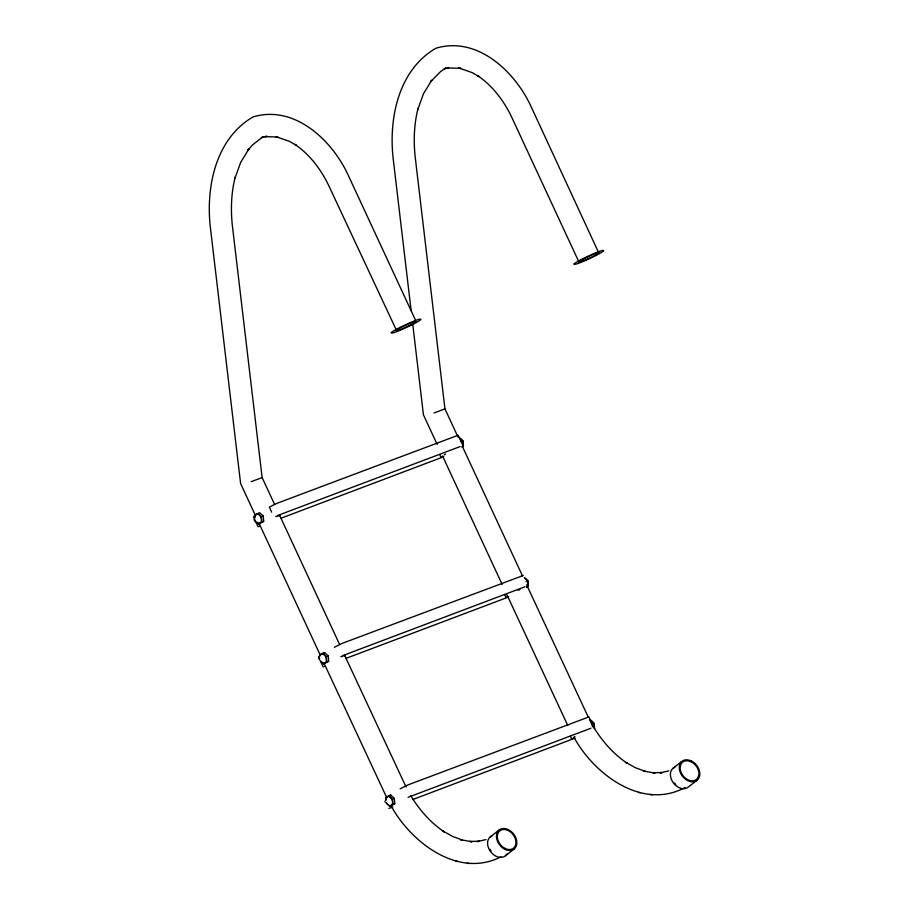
<?xml version="1.0" encoding="UTF-8"?>
<svg xmlns="http://www.w3.org/2000/svg" width="909" height="909" viewBox="0 0 909 909"><rect width="100%" height="100%" fill="white"/><g stroke="black" fill="none" stroke-linecap="round" stroke-linejoin="round"><path stroke-width="1.36" d="M318.809 658.764L319.059 656.548M280.12 515.028L279.052 516.176M396.085 330.774L396.21 330.444A11.181 0.954 -24.9 0 1 402.562 326.706L407.732 324.274A10.942 0.932 -24.9 0 1 415.504 321.354L415.958 321.672A11.181 0.954 -24.9 0 1 409.607 325.411L404.448 327.842A10.942 0.932 -24.9 0 1 396.676 330.762L329.115 186.402C321.332 169.915 310.071 154.7 294.868 144.372L296.198 145.27L289.482 141.361L275.893 136.657L277.87 137.009L264.905 136.668L267.007 136.27L261.383 137.611M345.159 655.15L344.102 656.309M411.141 310.673L393.177 158.609C388.586 118.568 398.358 70.016 435.865 48.268C477.736 35.531 515.937 72.425 531.674 107.887L598.792 252.975A11.181 0.954 -24.9 0 1 592.429 256.713L587.271 259.145A10.897 0.932 -24.9 0 1 579.544 262.053L579.033 261.747A11.181 0.954 -24.9 0 1 585.396 258.008M574.079 737.529L574.931 736.608M318.502 656.718L319.638 659.343M263.246 136.509L252.509 144.963L247.623 150.542L248.873 148.974L240.658 162.438L234.863 178.448L235.272 176.925C231.216 192.697 230.625 209.172 232.329 225.33L262.122 477.566L251.179 481.679M448.705 67.845L444.206 68.914L446.069 67.811L440.706 71.47L430.446 81.844L431.695 80.276L423.492 93.741L417.686 109.75L418.095 108.228C414.038 123.999 413.459 140.486 415.152 156.632L444.944 408.868L434.002 412.981M490.076 837.064L498.95 830.144M505.449 855.778L514.324 848.858M672.91 768.366L681.773 761.447M697.146 780.161L688.272 787.08A11.987 8.829 52 0 1 678.614 787.433A12.169 8.965 52 0 1 670.581 772.525A11.987 8.829 52 0 1 674.91 767.185M444.171 454.92L445.558 454.057M258.508 523.209A4.806 3.17 69.4 0 0 261.531 519.403A4.806 3.17 69.4 0 0 257.77 514.062A4.806 3.17 69.4 0 0 254.747 517.857L254.543 515.255L259.656 512.665L263.258 516.051L263.678 521.323L258.565 523.914L256.77 522.209A4.806 3.17 69.4 0 0 257.622 522.857M258.565 523.914L263.678 521.323M277.325 515.63L460.136 446.558M461.886 447.183L463.465 446.251L463.045 440.99L459.454 437.593M324.615 652.605L319.502 655.196L324.615 652.605L328.217 655.991L328.638 661.263L323.524 663.854L319.923 660.457M334.398 647.299L342.068 643.413L523.266 575.477M323.524 663.854L328.638 661.263M342.363 655.753L524.902 586.794M524.413 577.533L528.004 580.931L528.424 586.191L526.845 587.123A4.806 3.17 69.4 0 0 528.22 583.555A4.806 3.17 69.4 0 0 524.47 578.238M400.108 788.853L407.777 784.967L588.293 717.156L588.975 717.031L593.611 727.03M385.836 800.261L385.621 797.636L390.734 795.045L394.336 798.432L394.756 803.692L389.643 806.294L386.041 802.897M390.734 795.045L385.621 797.636M389.643 806.294L394.756 803.692M408.073 797.307L590.895 728.245M574.965 738.153L412.652 799.579M443.842 456.682L280.586 518.391M508.461 597.031L345.625 658.525M585.373 258.02L590.555 255.577A10.897 0.932 -24.9 0 1 598.281 252.679L598.917 252.645M501.041 856.789C458.431 878.753 411.186 842.609 391.075 805.885M685.113 787.489C642.39 810.658 594.122 774.377 573.897 737.188M518.232 590.293L519.971 589.498M254.543 515.255L256.486 514.528M257.724 513.392L261.326 516.778L263.258 516.051M461.113 441.706L463.045 440.99M322.684 653.332L326.274 656.718L328.217 655.991M526.072 581.646L528.004 580.931M526.493 586.919L528.424 586.191M388.802 795.773L392.393 799.159L394.336 798.432M594.543 728.62L594.122 723.359L592.191 724.087L592.407 726.723M392.824 807.033L388.904 808.408M259.417 526.345L258.065 526.709L253.429 516.71M324.468 666.479L323.115 666.831L320.797 661.843M508.654 596.554L505.858 597.156L504.7 594.656M574.363 738.108L571.568 738.71L570.409 736.21M443.092 456.602L440.82 457.022L439.649 454.523M275.779 516.551L277.609 516.21M340.83 656.673L342.648 656.332M668.774 770.866L660.048 772.923L662.138 772.536L652.878 772.718L654.912 773.082L643.322 771.014L645.254 771.366L635.482 767.764L625.812 762.378L627.153 763.276C611.087 752.277 598.315 736.847 589.532 719.542M485.951 839.564L477.214 841.62L479.316 841.234L470.055 841.416L472.089 841.779L460.499 839.711L462.42 840.052L452.659 836.462L442.99 831.065L444.319 831.962C430.525 822.6 419.333 809.851 410.732 795.636M447.728 67.97L460.693 68.323L458.727 67.959L472.305 72.663L479.02 76.572L477.702 75.674C492.905 86.003 504.154 101.217 511.937 117.704L578.953 262.053M638.482 792.421L640.402 792.762M650.094 794.489L652.128 794.852M455.648 861.118L457.568 861.459M467.271 863.186L469.305 863.55M590.532 719.973L594.122 723.359M255.611 522.243L253.997 519.675M588.214 717.042L526.629 584.839M567.784 725.518L506.927 594.725M406.05 786.989L344.397 654.821M386.791 797.716L324.104 663.422M415.458 320.082L348.851 176.585C333.103 141.111 294.914 104.228 253.032 116.954C215.535 138.713 205.752 187.265 210.354 227.307L240.612 483.565L255.52 515.676M462.863 445.342L458.227 435.343L457.227 435.581L276.188 503.62L269.359 507.177L271.677 512.176M444.944 408.868L458.056 437.127M462.238 446.114L522.459 575.851M437.161 444.41L423.446 414.868L412.8 324.752M442.524 455.977L502.154 584.442M262.122 477.566L274.643 504.54M279.404 514.812L339.625 644.549M259.099 523.391L320.525 655.707M384.927 801.204L385.075 802.056M392.393 799.159L392.813 804.42M326.274 656.718L326.706 661.979M261.326 516.778L261.747 522.05M459.511 438.297A4.806 3.17 69.4 0 1 463.249 444.796M462.999 445.819A4.806 3.17 69.4 0 1 462.545 446.649M319.968 655.616A4.806 3.17 69.4 0 1 324.468 655.003A4.806 3.17 69.4 0 1 326.217 661.525A4.806 3.17 69.4 0 1 321.729 662.15M386.086 798.057A4.806 3.17 69.4 0 1 390.313 797.204A4.806 3.17 69.4 0 1 392.529 803.295A4.806 3.17 69.4 0 1 388.7 805.238M387.836 804.59A4.806 3.17 69.4 0 1 386.461 802.636M385.814 800.238A4.806 3.17 69.4 0 1 385.836 799.079M590.589 720.678A4.806 3.17 69.4 0 1 593.713 723.632M594.145 724.814A4.806 3.17 69.4 0 1 594.077 728.2M698.601 775.559A10.942 8.056 52 0 1 687.659 779.672A11.101 8.181 52 0 1 680.318 766.06A10.942 8.056 52 0 1 691.26 761.947M691.431 761.89A11.101 8.181 52 0 1 698.771 775.491M699.476 776.013A11.987 8.829 52 0 1 687.488 780.513A12.169 8.965 52 0 1 679.455 765.605A11.987 8.829 52 0 1 691.431 761.106M691.624 761.038A12.169 8.965 52 0 1 699.657 775.934M675.773 784.422A11.101 8.181 52 0 1 674.467 783.024M506.927 853.96A11.987 8.829 52 0 1 495.791 856.13A12.169 8.965 52 0 1 487.758 841.223A11.987 8.829 52 0 1 492.076 835.882M491.053 850.96A11.101 8.181 52 0 1 490.031 849.324M391.234 332.649L391.995 333.103A16.396 1.398 -24.9 0 0 403.63 328.74L411.379 325.081A16.817 1.432 -24.9 0 0 420.947 319.468L420.185 319.014A16.396 1.398 -24.9 0 0 408.55 323.377L400.789 327.035A16.817 1.432 -24.9 0 0 391.234 332.649M574.056 263.962L574.818 264.417A16.396 1.398 -24.9 0 0 586.453 260.042L594.213 256.383A16.817 1.432 -24.9 0 0 603.769 250.77L603.008 250.316A16.396 1.398 -24.9 0 0 591.373 254.69L583.612 258.338A16.817 1.432 -24.9 0 0 574.056 263.962M504.836 848.37A10.942 8.056 52 0 0 515.778 844.256A11.101 8.181 52 0 0 508.438 830.644A10.942 8.056 52 0 0 497.496 834.757A11.101 8.181 52 0 0 504.836 848.358M504.665 849.211A11.987 8.829 52 0 0 516.653 844.711A12.169 8.965 52 0 0 508.608 829.803A11.987 8.829 52 0 0 496.621 834.303A12.169 8.965 52 0 0 504.665 849.199"/></g></svg>
